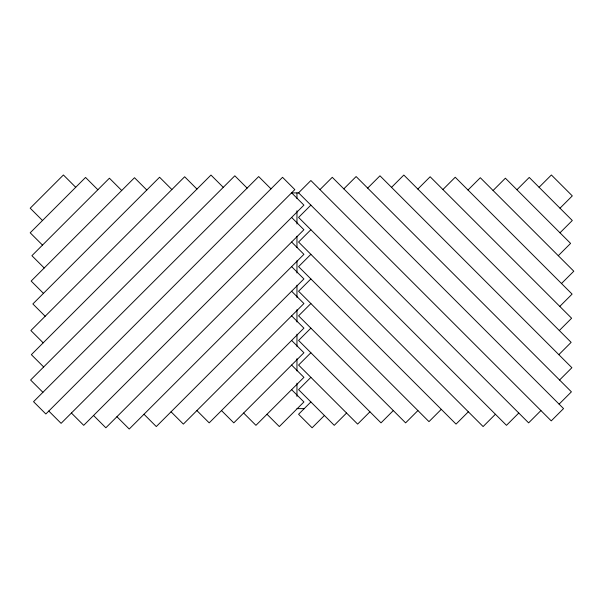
<?xml version="1.0" encoding="UTF-8"?>
<svg xmlns="http://www.w3.org/2000/svg" width="604" height="604" viewBox="0 0 604 604"><rect width="100%" height="100%" fill="white"/><g stroke="black" fill="none" stroke-linecap="round" stroke-linejoin="round"><path stroke-width="0.91" d="M319.969 189.611L332.268 177.312L563.547 408.583L551.248 420.882L310.879 180.52L298.58 192.827L528.628 422.868L540.927 410.561M310.879 205.126L298.58 217.425L506.484 425.329L518.783 413.023M343.819 188.856L356.118 176.557L571.407 391.837L559.108 404.136M310.879 229.731L298.58 242.03L483.109 426.56L495.408 414.253M367.67 188.108L379.976 175.802L571.89 367.715L559.583 380.014M310.879 254.329L298.58 266.636L456.043 424.099L468.349 411.792M391.528 187.353L403.827 175.054L571.135 342.355L558.836 354.661M310.879 278.935L298.58 291.241L428.983 421.637L441.282 409.338M417.84 189.06L430.139 176.761L571.611 318.233L559.312 330.531M310.879 303.54L298.58 315.847L405.609 422.868L417.908 410.569M442.921 189.543L455.22 177.236L572.094 294.103L559.787 306.409M310.879 328.146L298.58 340.445L381.003 422.868L393.302 410.569M468.002 190.018L480.301 177.719L573.8 271.211L561.501 283.51M310.879 352.751L298.58 365.05L357.628 424.099L369.935 411.8M493.083 190.494L505.389 178.195L570.584 243.397L558.285 255.696M310.879 377.349L298.58 389.656L334.254 425.329L346.56 413.03M516.933 189.747L529.24 177.44L572.298 220.498L559.991 232.804M310.879 401.954L298.58 414.261L312.109 427.791L324.416 415.492M539.078 187.285L551.384 174.979L572.298 195.892L559.991 208.199M291.309 192.903L298.844 192.903M296.964 408.636L304.499 408.636M291.619 192.827L303.918 205.126L83.707 425.329L71.408 413.023M270.977 188.856L258.678 176.557L33.545 401.683L45.851 413.982L282.529 177.312L294.827 189.611L61.087 423.344L48.788 411.045M291.619 217.425L303.918 229.731L105.851 427.791L93.552 415.484M247.127 188.108L234.82 175.802L30.608 380.014L42.907 392.313M291.619 242.03L303.918 254.337L129.226 429.021L116.927 416.715M223.276 187.353L210.97 175.054L31.363 354.661L43.662 366.96M291.619 266.636L303.918 278.935L156.293 426.56L143.994 414.253M196.964 189.06L184.658 176.761L30.88 330.531L43.186 342.838M291.619 291.241L303.918 303.54L183.359 424.099L171.053 411.8M171.876 189.543L159.577 177.236L32.865 303.948L45.164 316.247M291.619 315.847L303.918 328.146L209.188 422.868L196.889 410.569M146.795 190.018L134.496 177.719L31.159 281.049L43.458 293.355M291.619 340.445L303.918 352.751L233.793 422.868L221.494 410.569M121.714 190.494L109.415 178.195L31.906 255.696L44.213 267.995M291.611 365.05L303.918 377.357L255.937 425.329L243.638 413.03M97.863 189.747L85.557 177.44L30.2 232.804L42.499 245.103M291.611 389.656L303.918 401.954L279.312 426.56L267.013 414.261M75.719 187.285L63.412 174.979L30.2 208.199L42.499 220.498M296.964 192.903L296.964 198.557M296.964 210.804L296.964 223.993M296.964 236.239L296.964 247.542M296.964 260.732L296.964 272.978M296.964 285.224L296.964 297.47M296.964 309.716L296.964 321.97M296.964 334.216L296.964 346.462M296.964 358.708L296.964 370.954M296.964 383.2L296.964 396.39"/></g></svg>
